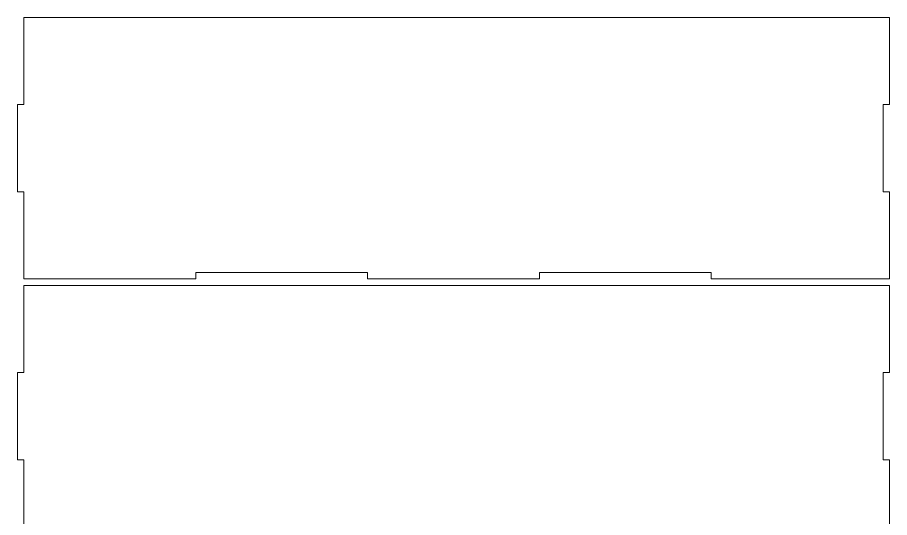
# Model space of a CAD drawing. Header units: millimetres. Extents: x -1983 to 1983, y -412 to 412.
# Drawn here: x 93.9 to 493.9, y 4 to 233.5 of the extents above; entities that cross this region are included whole.
import ezdxf

# ---------------------------------------------------------------- set-up
doc = ezdxf.new("R2010")
doc.units = ezdxf.units.MM
doc.header["$MEASUREMENT"] = 0
doc.layers.add('Camada 1', color=7, linetype='Continuous')

msp = doc.modelspace()

# ---------------------------------------------------------------- linework, layer by layer
at = {"layer": 'Camada 1', "color": 250, "lineweight": 9}
for points in [[(493.9377, 233.5), (493.9377, 233.5), (96.9377, 233.5), (96.9377, 233.5), (96.9377, 233.5), (96.9377, 233.5), (96.9377, 193.5), (96.9377, 193.5), (96.9377, 193.5), (96.9377, 193.5), (93.9377, 193.5), (93.9377, 193.5), (93.9377, 193.5), (93.9377, 193.5), (93.9377, 153.5), (93.9377, 153.5), (93.9377, 153.5), (93.9377, 153.5), (96.9377, 153.5), (96.9377, 153.5), (96.9377, 153.5), (96.9377, 153.5), (96.9377, 113.5), (96.9377, 113.5), (96.9377, 113.5), (96.9377, 113.5), (175.7377, 113.5), (175.7377, 113.5), (175.7377, 113.5), (175.7377, 113.5), (175.7377, 116.5), (175.7377, 116.5), (175.7377, 116.5), (175.7377, 116.5), (254.5377, 116.5), (254.5377, 116.5), (254.5377, 116.5), (254.5377, 116.5), (254.5377, 113.5), (254.5377, 113.5), (254.5377, 113.5), (254.5377, 113.5), (333.3377, 113.5), (333.3377, 113.5), (333.3377, 113.5), (333.3377, 113.5), (333.3377, 116.5), (333.3377, 116.5), (333.3377, 116.5), (333.3377, 116.5), (412.1377, 116.5), (412.1377, 116.5), (412.1377, 116.5), (412.1377, 116.5), (412.1377, 113.5), (412.1377, 113.5), (412.1377, 113.5), (412.1377, 113.5), (493.9377, 113.5), (493.9377, 113.5), (493.9377, 113.5), (493.9377, 113.5), (493.9377, 153.5), (493.9377, 153.5), (493.9377, 153.5), (493.9377, 153.5), (490.9377, 153.5), (490.9377, 153.5), (490.9377, 153.5), (490.9377, 153.5), (490.9377, 193.5), (490.9377, 193.5), (490.9377, 193.5), (490.9377, 193.5), (493.9377, 193.5), (493.9377, 193.5), (493.9377, 193.5), (493.9377, 193.5), (493.9377, 233.5), (493.9377, 233.5)], [(493.9377, 110.5), (493.9377, 110.5), (96.9377, 110.5), (96.9377, 110.5), (96.9377, 110.5), (96.9377, 110.5), (96.9377, 70.5), (96.9377, 70.5), (96.9377, 70.5), (96.9377, 70.5), (93.9377, 70.5), (93.9377, 70.5), (93.9377, 70.5), (93.9377, 70.5), (93.9377, 30.5), (93.9377, 30.5), (93.9377, 30.5), (93.9377, 30.5), (96.9377, 30.5), (96.9377, 30.5), (96.9377, 30.5), (96.9377, 30.5), (96.9377, -9.5), (96.9377, -9.5), (96.9377, -9.5), (96.9377, -9.5), (175.7377, -9.5), (175.7377, -9.5), (175.7377, -9.5), (175.7377, -9.5), (175.7377, -6.5), (175.7377, -6.5), (175.7377, -6.5), (175.7377, -6.5), (254.5377, -6.5), (254.5377, -6.5), (254.5377, -6.5), (254.5377, -6.5), (254.5377, -9.5), (254.5377, -9.5), (254.5377, -9.5), (254.5377, -9.5), (333.3377, -9.5), (333.3377, -9.5), (333.3377, -9.5), (333.3377, -9.5), (333.3377, -6.5), (333.3377, -6.5), (333.3377, -6.5), (333.3377, -6.5), (412.1377, -6.5), (412.1377, -6.5), (412.1377, -6.5), (412.1377, -6.5), (412.1377, -9.5), (412.1377, -9.5), (412.1377, -9.5), (412.1377, -9.5), (493.9377, -9.5), (493.9377, -9.5), (493.9377, -9.5), (493.9377, -9.5), (493.9377, 30.5), (493.9377, 30.5), (493.9377, 30.5), (493.9377, 30.5), (490.9377, 30.5), (490.9377, 30.5), (490.9377, 30.5), (490.9377, 30.5), (490.9377, 70.5), (490.9377, 70.5), (490.9377, 70.5), (490.9377, 70.5), (493.9377, 70.5), (493.9377, 70.5), (493.9377, 70.5), (493.9377, 70.5), (493.9377, 110.5), (493.9377, 110.5)]]:
    msp.add_open_spline(points, degree=3, knots=[0, 0, 0, 0, 0.04761905, 0.04761905, 0.04761905, 0.04761905, 0.0952381, 0.0952381, 0.0952381, 0.0952381, 0.14285714, 0.14285714, 0.14285714, 0.14285714, 0.19047619, 0.19047619, 0.19047619, 0.19047619, 0.23809524, 0.23809524, 0.23809524, 0.23809524, 0.28571429, 0.28571429, 0.28571429, 0.28571429, 0.33333333, 0.33333333, 0.33333333, 0.33333333, 0.38095238, 0.38095238, 0.38095238, 0.38095238, 0.42857143, 0.42857143, 0.42857143, 0.42857143, 0.47619048, 0.47619048, 0.47619048, 0.47619048, 0.52380952, 0.52380952, 0.52380952, 0.52380952, 0.57142857, 0.57142857, 0.57142857, 0.57142857, 0.61904762, 0.61904762, 0.61904762, 0.61904762, 0.66666667, 0.66666667, 0.66666667, 0.66666667, 0.71428571, 0.71428571, 0.71428571, 0.71428571, 0.76190476, 0.76190476, 0.76190476, 0.76190476, 0.80952381, 0.80952381, 0.80952381, 0.80952381, 0.85714286, 0.85714286, 0.85714286, 0.85714286, 0.9047619, 0.9047619, 0.9047619, 0.9047619, 1, 1, 1, 1], dxfattribs=at)

doc.saveas('drawing.dxf')
